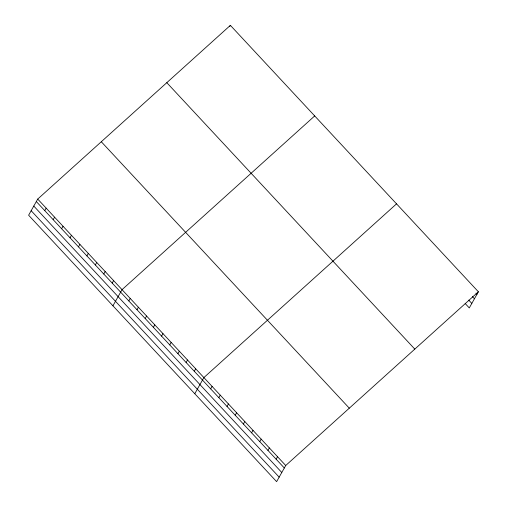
<?xml version="1.0" encoding="UTF-8"?>
<svg xmlns="http://www.w3.org/2000/svg" width="507" height="507" viewBox="0 0 507 507"><rect width="100%" height="100%" fill="white"/><g stroke="black" fill="none" stroke-linecap="round" stroke-linejoin="round"><path stroke-width="0.76" d="M37.721 199.074L28.62 215.222L276.619 481.65L285.72 465.508L478.38 291.779L230.381 25.35L37.721 199.074L285.72 465.508M44.755 210.614L46.15 208.136M53.184 219.67L54.585 217.192M61.62 228.733L63.014 226.249M70.048 237.789L71.449 235.311M78.484 246.846L79.878 244.368M86.912 255.908L88.313 253.43M95.348 264.965L96.742 262.487M229.677 26.592L230.381 25.35M103.777 274.021L105.177 271.543M112.212 283.083L113.606 280.605M112.941 305.81L122.041 289.662L314.695 115.938M128.829 300.936L130.223 298.452M137.01 309.726L138.405 307.248M145.192 318.516L146.593 316.038M153.38 327.313L154.774 324.829M161.562 336.103L162.962 333.625M169.744 344.893L171.144 342.415M177.932 353.683L179.326 351.205M186.113 362.48L187.514 360.002M194.301 371.27L195.696 368.792M194.783 393.73L203.877 377.582L396.537 203.858M210.665 388.856L212.065 386.378M218.853 397.646L220.247 395.168M227.035 406.437L228.429 403.959M235.216 415.233L236.617 412.755M243.404 424.023L244.799 421.545M251.586 432.813L252.98 430.335M259.768 441.61L261.168 439.132M267.956 450.4L269.35 447.922M276.138 459.19L277.538 456.712M478.38 291.779L469.279 307.926L465.185 303.528M475.959 293.16L476.979 294.256M472.391 296.57L474.438 298.769M468.753 300.119L471.821 303.414M166.803 82.679L414.802 349.108M101.299 141.745L349.298 408.173M36.32 201.558L284.319 467.986M33.785 206.064L281.784 472.492M31.161 210.709L279.161 477.138"/></g></svg>
